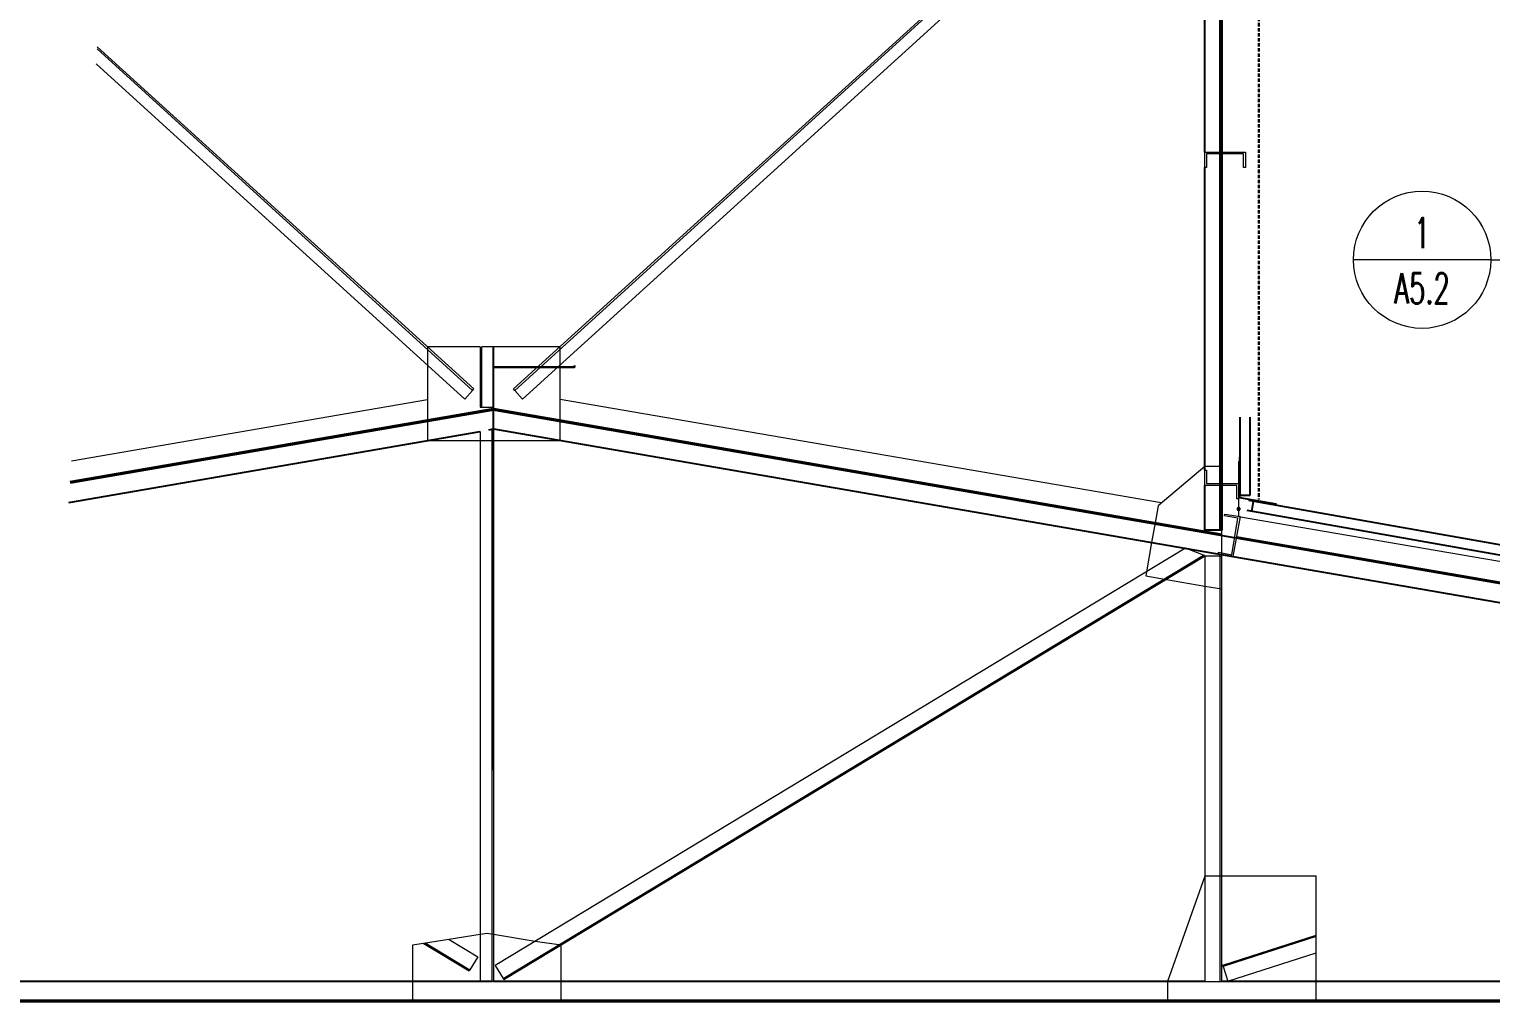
# Model space of a CAD drawing. Header units: inches. Extents: x -33163 to 19162, y -8858 to 30669.
# Drawn here: x -28353.8 to -28137.1, y -472.9 to -328.7 of the extents above; entities that cross this region are included whole.
import ezdxf
from ezdxf.enums import TextEntityAlignment as Align

# ---------------------------------------------------------------- set-up
doc = ezdxf.new("R2010")
doc.units = ezdxf.units.IN
doc.linetypes.add('DASHED', pattern=[0.75, 0.5, -0.25])
doc.layers.get('0').update_dxf_attribs({"color": 9, "lineweight": 0})
for name, color, linetype, lineweight in [('06 - Fasteners', 11, 'Continuous', 30), ('A-ANNO-NOTE-08', 12, 'Continuous', 9), ('A-ANNO-SYMB-48', 12, 'Continuous', 9), ('A-ROOF-EXIST', 7, 'Continuous', 30)]:
    doc.layers.add(name, color=color, linetype=linetype, lineweight=lineweight)
for name, color, linetype in [('20 - 7.2 PANEL', 5, 'Continuous'), ('SECTION', 11, 'Continuous'), ('TEXT', 7, 'Continuous'), ('TRIM', 4, 'Continuous'), ('TRUSS_Geometry', 12, 'Continuous')]:
    doc.layers.add(name, color=color, linetype=linetype)
doc.styles.add('ROMANS', font='romans.shx', dxfattribs={"width": 1.1})

# ---------------------------------------------------------------- blocks, each defined once
blk = doc.blocks.new('DETL_TAG')
at = {"color": 0, "linetype": 'ByBlock'}
blk.add_line((20.36, 0), (-20.36, 0), dxfattribs=at)
blk.add_circle((0, 0), 20.36, dxfattribs=at)
at = {"color": 0, "linetype": 'ByBlock', "style": 'ROMANS', "width": 0.625}
for tag, p in [('NUMBER', (0, 7.92)), ('SHEET', (0, -8.49)), ('NOTE', (0, -28.8)), ('NOTE', (0, -40.97))]:
    blk.add_attdef(tag, text='', height=9, dxfattribs=at).set_placement(p, align=Align.MIDDLE)
blk = doc.blocks.new('wp')
at = {"layer": 'SECTION'}
for p, q in [((-0.096, 0), (0.096, 0)), ((0, -0.096), (0, 0.096))]:
    blk.add_line(p, q, dxfattribs=at)
at = {"layer": 'SECTION', "const_width": 0.0625}
for points in [[(0, 0.031, 0.414214), (-0.031, 0, 1)], [(0, -0.031, 0.414214), (0.031, 0, 1)]]:
    blk.add_lwpolyline(points, format="xyb", dxfattribs=at)
at = {"layer": 'SECTION'}
blk.add_circle((0, 0), 0.0625, dxfattribs=at)

msp = doc.modelspace()

# ---------------------------------------------------------------- linework, layer by layer
at = {"layer": '06 - Fasteners'}
msp.add_lwpolyline([(-28284.97628, -378.78577), (-28272.97628, -378.78577), (-28272.97628, -378.53577)], dxfattribs=at)
at = {"layer": '20 - 7.2 PANEL'}
for p, q in [((-28174.23437, -397.75756), (-28174.23437, -386.18713)), ((-28172.73437, -397.75756), (-28172.73437, -386.18713)), ((-28174.23437, -397.75756), (-28172.73437, -397.75756)), ((-28111.99612, -409.31111), (-28172.95816, -398.56186)), ((-28172.50083, -400.16564), (-28172.24036, -398.68842)), ((-28112.25659, -410.78832), (-28173.21863, -400.03907))]:
    msp.add_line(p, q, dxfattribs=at)
at = {"layer": 'A-ANNO-NOTE-08'}
for p, q in [((-28174.46966, -392.77782), (-28174.46966, -400.90061)), ((-28174.46966, -400.90061), (-28092.84619, -414.96824))]:
    msp.add_line(p, q, dxfattribs=at)
at = {"layer": 'A-ANNO-SYMB-48'}
msp.add_lwpolyline([(-28137.07371, -362.8442), (-28130.76473, -362.8442), (-28120.71106, -374.14761)], dxfattribs=at)
at = {"layer": 'A-ROOF-EXIST', "linetype": 'DASHED'}
msp.add_lwpolyline([(-28175.96237, -282.63432), (-28171.46966, -283.48428), (-28171.46966, -398.3864)], dxfattribs=at)
at = {"layer": 'TRIM'}
for p, q in [((-28174.35606, -392.10282), (-28174.35606, -398.10282)), ((-28174.35606, -398.10282), (-28168.93961, -399.05789)), ((-28169.4483, -399.06339), (-28168.95589, -399.15021))]:
    msp.add_line(p, q, dxfattribs=at)
msp.add_arc((-28168.95205, -399.10329), 0.04708, 265.3136408, 74.6863592, dxfattribs=at)
at = {"layer": 'TRUSS_Geometry'}
msp.add_line((-28284.97634, -438.53983), (-28284.97634, -375.77316), dxfattribs=at)
at = {"layer": 'TRUSS_Geometry', "lineweight": 13}
for points in [[(-28281.82969, -382.22649), (-28281.98968, -382.01315), (-28180.86965, -290.11984), (-28180.70965, -290.27984)], [(-28343.76998, -331.57916), (-28288.06968, -382.22649), (-28289.24302, -383.50648), (-28343.90824, -333.80033)], [(-28288.06968, -382.22649), (-28287.90969, -382.01315), (-28343.75057, -331.26744)], [(-28286.94964, -375.77316), (-28294.78965, -375.77316), (-28294.78965, -378.43983), (-28294.78965, -386.59982), (-28294.78965, -389.63982), (-28286.94964, -389.63982), (-28284.97634, -389.63982), (-28275.10964, -389.63982), (-28275.10964, -386.59982), (-28275.10964, -378.43983), (-28275.10964, -375.77316), (-28284.97634, -375.77316), (-28286.68296, -375.77316)], [(-28286.94964, -375.77316), (-28286.94964, -384.73316), (-28286.68296, -384.73316), (-28284.97634, -384.73316), (-28284.97634, -375.77316)], [(-28286.68296, -384.73316), (-28286.68296, -375.77316)], [(-28347.57157, -392.65146), (-28294.78965, -383.55983)], [(-28185.93634, -398.91985), (-28275.10964, -383.55983)], [(-28286.94964, -388.30649), (-28286.94964, -469.9065)], [(-28285.18963, -388.09315), (-28284.97634, -388.09315), (-28284.97634, -469.9065), (-28285.18963, -469.9065), (-28285.18963, -388.09315), (-28285.6697, -388.09315)], [(-28176.97634, -393.53317), (-28179.48301, -393.53317), (-28186.41632, -399.34649), (-28186.843, -401.85316), (-28187.37632, -404.78651), (-28188.12298, -409.1065), (-28188.22967, -409.74651), (-28185.18968, -410.27984), (-28179.48301, -411.23984), (-28176.97634, -411.66651)], [(-28177.18968, -469.9065), (-28176.97634, -469.9065), (-28176.97634, -406.81316), (-28176.97634, -406.59982), (-28176.97634, -403.55983), (-28176.97634, -402.97316)], [(-28179.53631, -406.70651), (-28179.69635, -406.65317), (-28179.53631, -406.86651), (-28283.42971, -469.63982), (-28283.53631, -469.42648)], [(-28177.18968, -406.81316), (-28176.97634, -406.81316)], [(-28162.94969, -472.89316), (-28162.94969, -469.9065), (-28162.94969, -465.63982), (-28162.94969, -462.97316), (-28162.94969, -454.27984), (-28176.97634, -454.27984), (-28179.48301, -454.27984), (-28185.02968, -469.9065), (-28185.02968, -472.89316)], [(-28274.94964, -472.89316), (-28274.94964, -469.9065), (-28274.94964, -464.51983), (-28278.78965, -463.93316), (-28284.97634, -462.91985), (-28285.9363, -462.75982), (-28286.94964, -462.91985), (-28291.5897, -463.66651), (-28295.37632, -464.25318), (-28296.97634, -464.51983), (-28296.97634, -469.9065), (-28296.97634, -472.89316)], [(-28291.56415, -463.6624), (-28287.32302, -466.22649), (-28288.49636, -468.14649), (-28288.60296, -468.35983), (-28295.39214, -464.25582)], [(-28176.763, -467.66651), (-28176.81634, -467.45318), (-28162.94969, -463.00482)], [(-28162.94969, -463.23526), (-28176.763, -467.66651), (-28176.06968, -469.85316), (-28162.94969, -465.64089)], [(-28295.02661, -464.199), (-28288.49636, -468.14649)]]:
    msp.add_lwpolyline(points, dxfattribs=at)
for points in [[(-28280.65635, -383.50648), (-28179.53631, -291.55983), (-28180.70965, -290.27984), (-28281.82969, -382.22649)], [(-28283.53631, -469.42648), (-28179.69635, -406.65317), (-28182.36302, -405.63982), (-28284.70965, -467.50648)], [(-28177.18968, -469.9065), (-28177.18968, -406.81316), (-28179.48301, -406.81316), (-28179.48301, -469.9065)]]:
    msp.add_lwpolyline(points, close=True, dxfattribs=at)
at = {"layer": 'TRUSS_Geometry', "lineweight": 25}
for points in [[(-28179.48301, -292.51983), (-28179.48301, -290.81316), (-28177.18968, -290.81316), (-28176.97634, -290.81316), (-28176.97634, -402.97316), (-28177.18968, -402.97316), (-28179.48301, -402.97316), (-28179.48301, -396.30649)], [(-28177.18968, -402.97316), (-28177.18968, -290.81316)], [(-28179.48301, -346.86651), (-28179.48301, -294.75982)], [(-28179.48301, -394.0665), (-28179.48301, -349.15984)], [(-28174.83346, -404.14999), (-28284.97634, -385.15984), (-28347.77919, -395.98696)], [(-28347.76415, -395.74537), (-28284.97634, -384.89316), (-28176.97634, -403.55983)], [(-28285.6697, -388.09315), (-28284.97634, -387.93316), (-28175.32017, -406.85122)], [(-28347.95584, -398.82479), (-28286.94964, -388.30649)], [(-28052.97634, -425.15984), (-28174.83346, -404.14999)], [(-28174.79265, -403.92347), (-28052.97634, -424.89316)], [(-28175.32017, -406.85122), (-28063.32302, -426.17315)], [(-28285.18963, -469.9065), (-28392.70965, -469.9065)], [(-28179.48301, -469.9065), (-28284.97634, -469.9065)], [(-28052.97634, -469.9065), (-28176.97634, -469.9065)], [(-28516.97634, -472.67982), (-28052.97634, -472.67982)], [(-28052.97634, -472.89316), (-28516.97634, -472.89316)]]:
    msp.add_lwpolyline(points, dxfattribs=at)
at = {"layer": 'TRUSS_Geometry', "lineweight": 18}
for points in [[(-28179.48301, -346.86651), (-28173.45632, -346.86651), (-28173.45632, -349.15984), (-28173.723, -349.15984), (-28173.723, -347.13315), (-28179.21633, -347.13315), (-28179.21633, -349.15984), (-28179.48301, -349.15984), (-28179.48301, -347.13315)], [(-28174.73635, -398.27984), (-28174.73635, -396.30649), (-28179.48301, -396.30649), (-28179.48301, -394.0665), (-28179.21633, -394.0665), (-28179.21633, -396.03985), (-28174.46966, -396.03985), (-28174.46966, -398.27984)], [(-28174.25467, -400.93771), (-28175.32134, -406.85771), (-28177.50801, -406.48438), (-28177.45467, -406.21771), (-28175.48134, -406.59104), (-28174.57467, -401.15105), (-28176.54801, -400.83105), (-28176.49467, -400.56438)]]:
    msp.add_lwpolyline(points, close=True, dxfattribs=at)

# ---------------------------------------------------------------- block references
at = {"layer": 'A-ANNO-SYMB-48'}
ref = msp.add_blockref('DETL_TAG', (-28147.25619, -362.8442), dxfattribs=dict(at, xscale=0.5, yscale=0.5, zscale=0.5))
ref.add_attrib('NUMBER', '1', dxfattribs={"layer": '0', "color": 0, "linetype": 'ByBlock', "height": 4.5, "style": 'ROMANS', "width": 0.625}).set_placement((-28147.25619, -358.88435), align=Align.MIDDLE)
ref.add_attrib('SHEET', 'A5.2', dxfattribs={"layer": '0', "color": 0, "linetype": 'ByBlock', "height": 4.5, "style": 'ROMANS', "width": 0.625}).set_placement((-28147.25619, -367.0869), align=Align.MIDDLE)
at = {"layer": 'TEXT', "xscale": -2.999999999999999, "yscale": 2.999999999999999, "zscale": 2.999999999999999, "rotation": 345.5262777712969}
msp.add_blockref('wp', (-28174.46966, -399.81529), dxfattribs=at)

doc.saveas('drawing.dxf')
